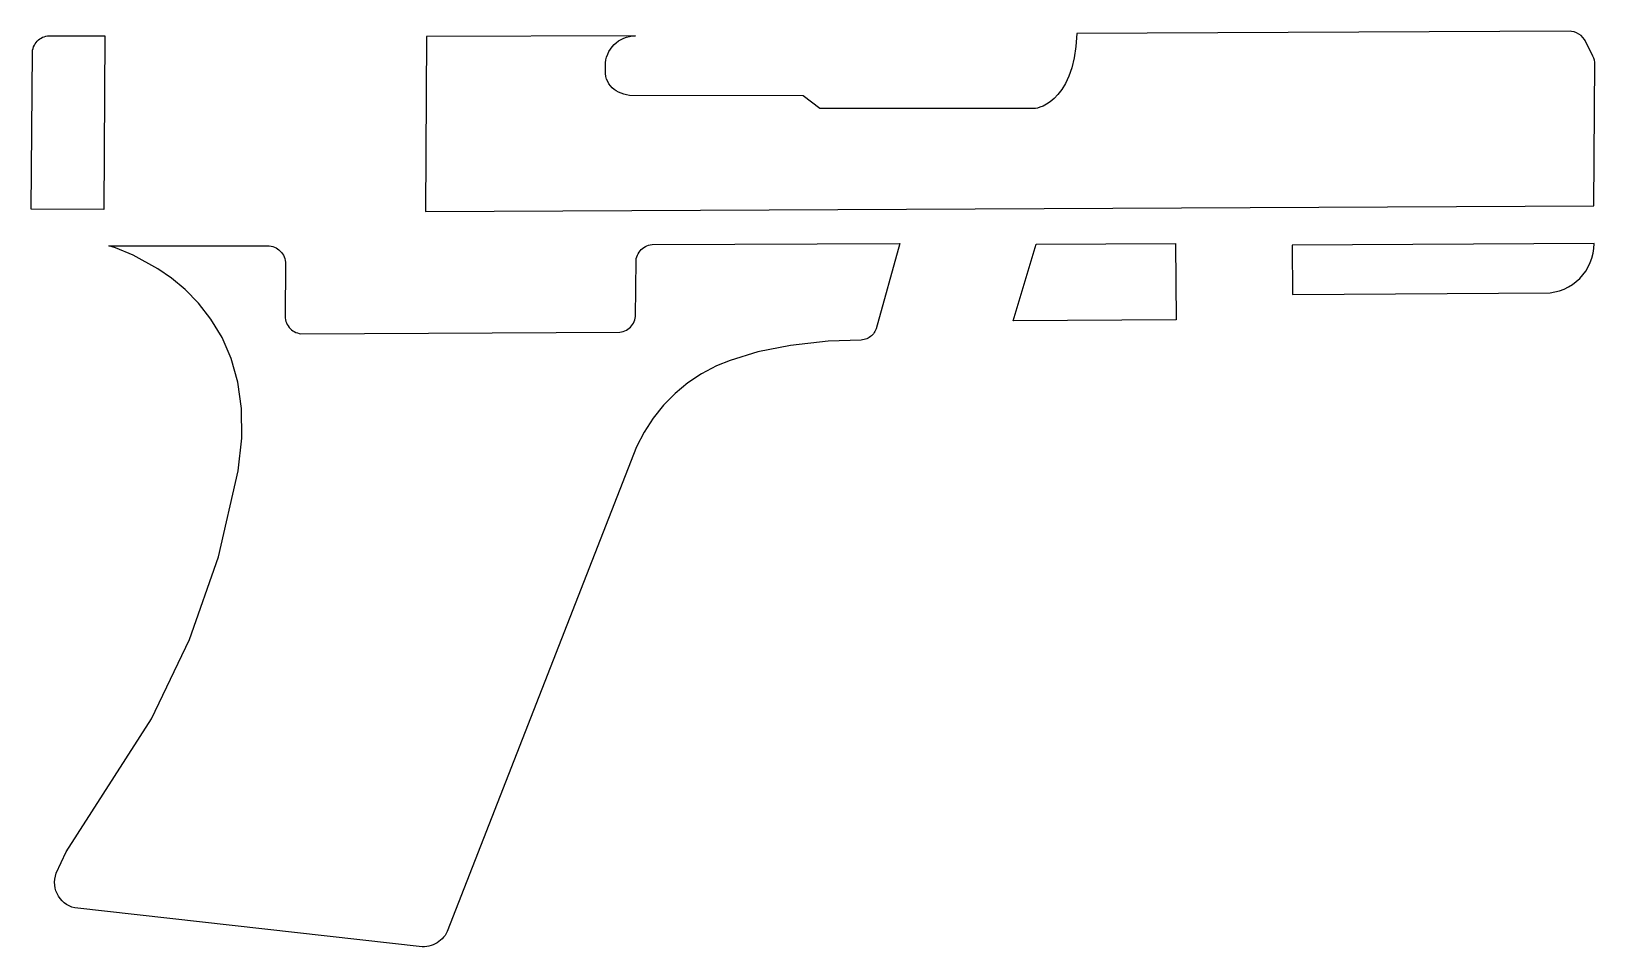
# Model space of a CAD drawing. Header units: metres. Extents: x 23 to 181, y -270 to -178.
import ezdxf

# ---------------------------------------------------------------- set-up
doc = ezdxf.new("R2010")
doc.units = ezdxf.units.M

msp = doc.modelspace()

# ---------------------------------------------------------------- linework, layer by layer
for points in [[(30.814264, -178.020472), (30.700218, -195.538598), (23.376128, -195.490846), (23.488142, -179.636928), (23.515066, -179.456842), (23.557992, -179.283106), (23.615904, -179.116482), (23.688294, -178.957986), (23.774146, -178.808634), (23.872444, -178.669188), (23.98268, -178.540664), (24.103838, -178.423824), (24.234902, -178.319684), (24.37511, -178.22926), (24.5237, -178.153314), (24.67991, -178.092608), (24.842724, -178.048158), (25.01138, -178.02098), (30.814518, -178.020726)], [(180.985922, -180.058568), (180.208682, -178.48961), (180.136546, -178.375564), (179.971192, -178.166014), (179.780184, -177.983134), (179.566824, -177.828702), (179.334414, -177.705004), (179.086002, -177.613818), (178.825144, -177.55743), (178.691032, -177.542952), (128.884934, -177.774092), (128.787398, -179.079906), (128.613154, -180.226462), (128.373632, -181.224174), (128.080516, -182.083456), (127.744982, -182.814468), (127.378714, -183.427624), (126.992888, -183.933338), (126.599188, -184.34177), (126.209044, -184.663588), (125.833632, -184.908952), (125.484636, -185.088022), (125.173486, -185.211466), (124.911612, -185.289444), (124.710444, -185.33237), (124.535692, -185.354214), (102.969568, -185.354214), (101.28631, -184.051956), (83.743292, -184.01157), (83.4517, -183.961278), (83.172046, -183.89092), (82.905854, -183.800496), (82.654394, -183.69026), (82.419698, -183.560212), (82.203036, -183.410606), (82.005932, -183.241188), (81.830164, -183.052212), (81.677002, -182.843678), (81.548224, -182.61584), (81.445354, -182.368698), (81.369916, -182.102252), (81.323434, -181.816502), (81.323434, -180.735478), (81.369916, -180.433726), (81.445354, -180.142134), (81.548224, -179.86248), (81.677002, -179.596288), (81.830164, -179.344828), (82.005932, -179.110132), (82.203036, -178.89347), (82.419698, -178.696366), (82.654394, -178.520598), (82.905854, -178.367436), (83.172046, -178.238658), (83.4517, -178.135788), (83.743292, -178.06035), (84.045044, -178.013868), (84.355432, -177.99812), (63.265812, -178.083464), (63.15075, -195.750434), (181.07914, -195.15201), (181.161182, -180.66131), (181.12613, -180.4543), (181.067456, -180.252878), (180.985668, -180.058822)], [(25.903936, -262.520684), (26.9113, -260.382004), (35.505136, -246.935498), (39.335456, -238.950246), (42.273474, -230.59771), (44.268644, -221.897702), (44.638722, -218.60129), (44.607226, -215.623394), (44.22648, -212.949282), (43.548554, -210.564476), (42.625518, -208.454244), (41.509442, -206.604108), (40.252396, -204.99959), (38.90645, -203.625958), (37.523674, -202.46848), (36.156138, -201.512678), (33.675828, -200.147936), (31.881826, -199.414638), (31.1912, -199.196198), (47.391574, -199.196198), (47.5742, -199.225408), (47.750476, -199.27189), (47.919386, -199.334882), (48.079914, -199.413368), (48.231044, -199.506586), (48.372014, -199.61352), (48.502062, -199.733154), (48.620172, -199.864726), (48.725328, -200.00722), (48.816514, -200.15962), (48.892968, -200.321164), (48.953928, -200.490836), (48.998124, -200.66762), (49.024794, -200.850754), (49.013364, -206.482442), (49.039018, -206.65821), (49.081436, -206.828136), (49.139856, -206.991204), (49.213262, -207.146398), (49.300892, -207.292956), (49.401984, -207.429862), (49.515268, -207.556354), (49.640236, -207.671416), (49.775872, -207.774032), (49.92116, -207.863694), (50.075338, -207.939132), (50.237644, -207.999584), (50.406808, -208.044288), (50.582322, -208.072228), (82.770726, -207.908652), (82.946494, -207.882998), (83.11642, -207.84058), (83.279488, -207.78216), (83.434682, -207.708754), (83.58124, -207.621124), (83.718146, -207.520032), (83.844638, -207.406748), (83.9597, -207.28178), (84.06257, -207.146144), (84.152232, -207.000856), (84.22767, -206.846678), (84.288122, -206.684626), (84.332826, -206.515208), (84.360766, -206.339694), (84.409534, -200.667366), (84.437982, -200.489058), (84.483448, -200.3171), (84.544916, -200.152508), (84.621624, -199.996044), (84.712556, -199.84847), (84.81695, -199.710802), (84.93379, -199.584056), (85.06206, -199.468994), (85.200998, -199.366378), (85.349588, -199.277478), (85.507068, -199.202802), (85.672422, -199.143366), (85.844888, -199.100186), (86.02345, -199.074024), (111.033814, -198.953882), (108.646722, -207.572356), (108.590588, -207.70723), (108.524294, -207.8355), (108.448094, -207.956912), (108.36275, -208.071212), (108.269024, -208.177892), (108.16717, -208.276444), (108.05795, -208.36636), (107.941872, -208.447386), (107.819698, -208.519014), (107.691682, -208.580736), (107.558586, -208.632298), (107.420918, -208.673192), (107.27944, -208.703164), (107.134406, -208.721706), (103.806498, -208.83753), (100.00234, -209.25282), (96.70415, -209.916776), (93.920056, -210.764628), (92.524834, -211.330286), (91.032584, -212.112098), (89.638886, -213.040468), (88.352376, -214.104474), (87.181436, -215.293448), (86.134448, -216.596976), (85.220048, -218.004136), (84.446618, -219.504514), (65.365122, -268.417802), (65.25641, -268.618462), (65.132712, -268.807438), (64.995044, -268.984222), (64.844168, -269.148052), (64.681354, -269.29842), (64.507364, -269.434818), (64.323214, -269.556738), (64.12992, -269.663418), (63.928244, -269.75435), (63.719456, -269.829026), (63.504318, -269.886684), (63.283846, -269.926816), (63.059056, -269.948914), (62.830964, -269.952216), (27.780742, -266.040108), (27.481784, -265.951716), (27.20086, -265.83132), (26.93924, -265.681714), (26.698702, -265.505184), (26.481024, -265.304524), (26.287476, -265.08202), (26.119836, -264.840466), (25.979882, -264.582148), (25.868884, -264.309606), (25.78862, -264.025634), (25.740868, -263.732518), (25.726898, -263.432798), (25.748488, -263.129268), (25.807416, -262.824214), (25.905206, -262.520176)], [(122.468894, -206.78267), (124.78258, -199.035162), (138.864848, -198.953882), (138.909298, -206.687928), (122.468894, -206.78267)], [(150.652226, -204.111352), (176.649126, -203.935838), (177.14341, -203.857606), (177.620168, -203.73213), (178.07686, -203.56195), (178.5112, -203.349606), (178.920648, -203.097638), (179.30241, -202.808586), (179.654454, -202.48499), (179.973986, -202.12939), (180.258466, -201.744326), (180.505608, -201.332084), (180.712872, -200.895458), (180.877718, -200.436734), (180.997606, -199.958706), (181.07025, -199.46366), (181.09311, -198.954136), (150.623524, -199.12965), (150.652226, -204.111606)]]:
    msp.add_lwpolyline(points)

doc.saveas('drawing.dxf')
